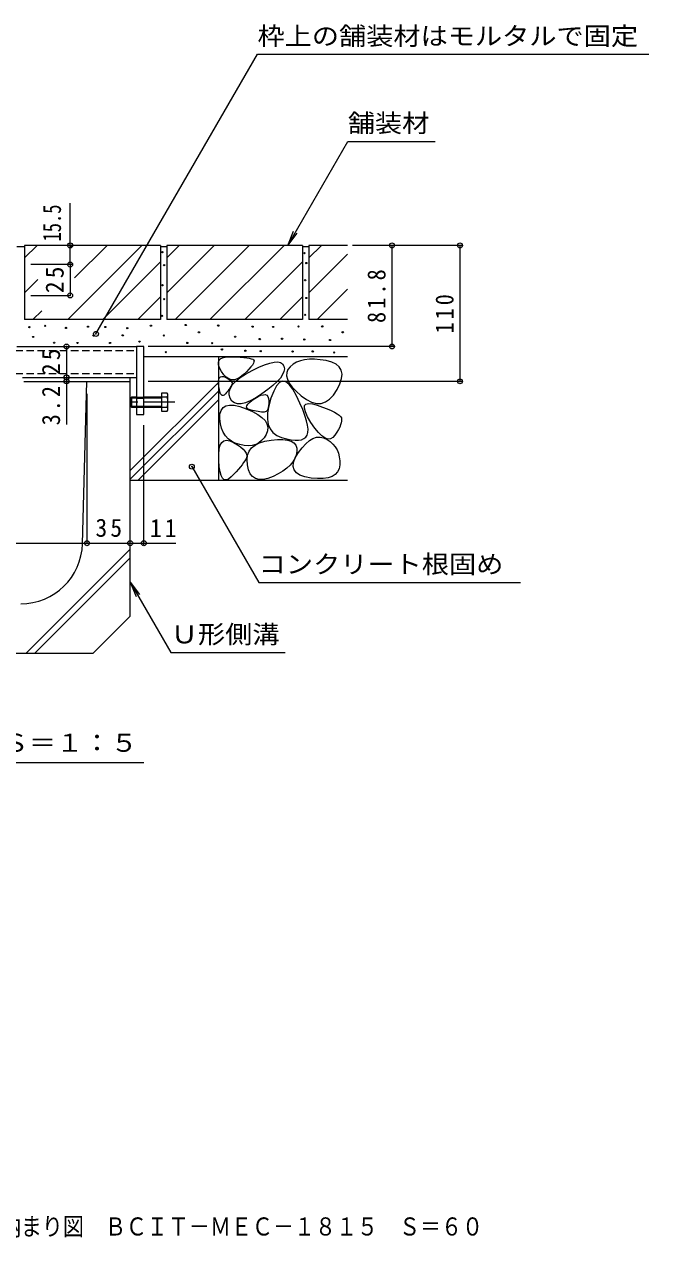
# Model space of a CAD drawing. Units: millimetres at full size, sheet at 1:5; some dimension numbers follow another scale. Extents: x -1311 to 1966, y -1318 to 1367.
# Drawn here: x 742 to 1247, y -1318 to -336 of the extents above; entities that cross this region are included whole.
import ezdxf
from ezdxf.enums import TextEntityAlignment as Align

# ---------------------------------------------------------------- set-up
doc = ezdxf.new("R2010")
doc.units = ezdxf.units.MM
doc.header["$LTSCALE"] = 5
doc.header["$PDMODE"] = 32
doc.header["$PDSIZE"] = 4
doc.linetypes.add('CHAIN1', pattern=[8, 5, -1, 1, -1])
doc.linetypes.add('DASHED1', pattern=[1.8, 1.2, -0.6])
for name, color, linetype, lineweight in [('4-0_通り芯', 7, 'Continuous', 9), ('4-4_文字', 7, 'Continuous', 9), ('4-5_建具', 7, 'Continuous', 9), ('4-E_見え係り', 7, 'Continuous', 9), ('4-F_断熱材', 6, 'Continuous', 5)]:
    doc.layers.add(name, color=color, linetype=linetype, lineweight=lineweight)
doc.layers.add('F-4_F-4ﾚｲﾔ', color=2, linetype='Continuous')
doc.styles.add('ＭＳ ゴシック', font='')
doc.styles.get('ＭＳ ゴシック').set_extended_font_data('MS Gothic')

msp = doc.modelspace()

# ---------------------------------------------------------------- linework, layer by layer
at = {"layer": '4-0_通り芯'}
for p, q in [((735.723, -596.518), (832.523, -596.518)), ((838.523, -596.518), (832.523, -596.518)), ((832.523, -596.518), (832.523, -651.518)), ((740.223, -621.518), (832.523, -621.518)), ((741.523, -624.718), (827.523, -624.718)), ((827.523, -624.718), (827.523, -621.518))]:
    msp.add_line(p, q, dxfattribs=at)
at = {"layer": '4-0_通り芯', "linetype": 'DASHED1'}
for p, q in [((572.523, -599.718), (832.523, -599.718)), ((572.523, -618.318), (832.523, -618.318))]:
    msp.add_line(p, q, dxfattribs=at)
at = {"layer": '4-0_通り芯', "color": 2}
for p, q in [((828.439, -637.518), (827.739, -638.218)), ((828.439, -637.518), (828.439, -645.518)), ((832.523, -637.518), (828.439, -637.518)), ((857.439, -637.518), (838.523, -637.518)), ((857.439, -634.318), (852.739, -634.318)), ((858.039, -647.382), (858.039, -636.182)), ((827.739, -638.218), (827.739, -644.818)), ((832.523, -638.218), (827.739, -638.218)), ((827.739, -644.818), (828.439, -645.518)), ((827.739, -644.818), (832.523, -644.818)), ((828.439, -645.518), (832.523, -645.518)), ((852.739, -638.218), (838.523, -638.218)), ((838.523, -644.818), (852.739, -644.818)), ((838.523, -645.518), (857.439, -645.518))]:
    msp.add_line(p, q, dxfattribs=at)
at = {"layer": '4-0_通り芯', "color": 2, "linetype": 'DASHED1'}
for p, q in [((832.523, -637.518), (838.523, -637.518)), ((832.523, -638.218), (838.523, -638.218)), ((832.523, -644.818), (838.523, -644.818)), ((832.523, -645.518), (838.523, -645.518))]:
    msp.add_line(p, q, dxfattribs=at)
at = {"layer": '4-0_通り芯', "color": 4, "linetype": 'CHAIN1'}
msp.add_line((863.702, -641.518), (826.477, -641.518), dxfattribs=at)
at = {"layer": '4-0_通り芯'}
msp.add_lwpolyline([(832.523, -651.518), (838.523, -651.518), (838.523, -596.518)], dxfattribs=at)
at = {"layer": '4-0_通り芯', "color": 2}
msp.add_lwpolyline([(852.739, -634.318), (852.739, -648.718), (857.439, -648.718)], dxfattribs=at)
for centre, radius, start, end in [((855.664, -635.918), 2.39, 317.9749, 42.0251), ((844.631, -641.518), 13.418, 342.65606, 17.34394), ((855.664, -647.118), 2.39, 317.9749, 42.0251)]:
    msp.add_arc(centre, radius, start, end, dxfattribs=at)
at = {"layer": '4-4_文字'}
for p, q in [((778.867, -514.718), (778.867, -480.432)), ((778.867, -530.218), (778.867, -514.718)), ((1095.804, -514.718), (1007.274, -514.718)), ((1039.273, -514.718), (1039.273, -596.518)), ((1094.304, -514.718), (1094.304, -624.718)), ((780.367, -530.218), (747.023, -530.218)), ((778.867, -530.218), (778.867, -555.218)), ((747.023, -555.218), (778.867, -555.218)), ((775.924, -596.518), (775.924, -621.518)), ((1040.773, -596.518), (842.045, -596.518)), ((775.924, -621.518), (775.924, -624.718)), ((775.924, -624.718), (775.924, -659.735)), ((1095.804, -624.718), (842.045, -624.718)), ((792.523, -634.718), (792.523, -755.707)), ((838.523, -757.207), (838.523, -660.218)), ((612.523, -755.707), (792.523, -755.707)), ((792.523, -755.707), (827.523, -755.707)), ((827.523, -755.707), (864.416, -755.707))]:
    msp.add_line(p, q, dxfattribs=at)
for p in [(778.867, -514.718), (1039.273, -514.718), (1094.304, -514.718), (778.867, -530.218), (778.867, -555.218), (775.924, -596.518), (1039.273, -596.518), (775.924, -621.518), (775.924, -624.718), (1094.304, -624.718), (792.523, -755.707), (827.523, -755.707), (838.523, -755.707)]:
    msp.add_point(p, dxfattribs=at)
at = {"layer": '4-5_建具'}
for p, q in [((799.788, -586.338), (930.454, -360.017)), ((930.454, -360.017), (1247.024, -360.017)), ((954.896, -514.718), (1003.503, -430.529)), ((1003.503, -430.529), (1074.165, -430.529)), ((954.896, -514.718), (959.679, -503.17)), ((954.896, -514.718), (962.505, -504.801)), ((877.367, -693.715), (931.447, -787.383)), ((827.523, -787.294), (860.318, -844.095)), ((827.523, -787.294), (832.307, -798.842)), ((827.523, -787.294), (835.133, -797.211)), ((931.447, -787.383), (1143.232, -787.383)), ((860.318, -844.095), (952.772, -844.095)), ((571.064, -933.229), (838.487, -933.229))]:
    msp.add_line(p, q, dxfattribs=at)
for p in [(799.788, -586.338), (877.367, -693.715)]:
    msp.add_point(p, dxfattribs=at)
at = {"layer": '4-E_見え係り', "color": 2}
for p, q in [((735.723, -515.718), (742.023, -515.718)), ((742.023, -524.866), (752.171, -514.718)), ((742.023, -514.718), (742.023, -574.718)), ((852.023, -514.718), (742.023, -514.718)), ((777.023, -574.718), (837.023, -514.718)), ((778.808, -516.365), (780.455, -514.718)), ((782.496, -540.962), (808.739, -514.718)), ((852.023, -514.718), (852.023, -574.718)), ((852.023, -515.718), (857.023, -515.718)), ((967.023, -514.718), (857.023, -514.718)), ((857.023, -524.866), (867.171, -514.718)), ((857.023, -553.15), (895.455, -514.718)), ((857.023, -514.718), (857.023, -574.718)), ((863.739, -574.718), (923.739, -514.718)), ((892.023, -574.718), (952.023, -514.718)), ((967.023, -514.718), (967.023, -574.718)), ((967.023, -515.718), (972.023, -515.718)), ((972.023, -524.866), (982.171, -514.718)), ((972.023, -514.718), (972.023, -574.718)), ((1003.323, -514.718), (972.023, -514.718)), ((805.308, -574.718), (852.023, -528.003)), ((920.308, -574.718), (967.023, -528.003)), ((972.023, -553.15), (1003.323, -521.85)), ((742.023, -553.15), (752.763, -542.41)), ((833.592, -574.718), (852.023, -556.287)), ((948.592, -574.718), (967.023, -556.287)), ((978.739, -574.718), (1003.323, -550.134)), ((748.739, -574.718), (755.88, -567.578)), ((852.023, -574.718), (742.023, -574.718)), ((967.023, -574.718), (857.023, -574.718)), ((1003.323, -574.718), (972.023, -574.718)), ((838.523, -604.718), (1003.323, -604.718)), ((898.823, -604.718), (898.823, -704.718)), ((827.523, -696.898), (898.823, -625.598)), ((827.523, -703.969), (898.823, -632.669)), ((833.845, -704.718), (898.823, -639.74)), ((827.523, -704.718), (1003.323, -704.718))]:
    msp.add_line(p, q, dxfattribs=at)
for points in [[(927.345, -607.416), (927.67, -608.084), (927.607, -608.985), (927.156, -610.119), (926.318, -611.488), (925.092, -613.089), (923.479, -614.925), (921.478, -616.994), (919.089, -619.296), (916.551, -621.372), (914.1, -622.76), (911.736, -623.462), (909.46, -623.476), (907.272, -622.803), (905.172, -621.442), (903.159, -619.395), (901.233, -616.661), (899.716, -613.782), (898.927, -611.301), (898.866, -609.219), (899.534, -607.535), (900.93, -606.249), (903.055, -605.361), (905.908, -604.872), (909.489, -604.781), (913.221, -604.916), (916.524, -605.107), (919.398, -605.354), (921.844, -605.656), (923.862, -606.013), (925.452, -606.425), (926.613, -606.893)], [(965.795, -636.334), (970.134, -639.501), (974.27, -641.587), (978.204, -642.591), (981.935, -642.514), (985.464, -641.355), (988.79, -639.115), (991.914, -635.793), (994.835, -631.39), (997.164, -626.697), (998.51, -622.507), (998.874, -618.819), (998.255, -615.634), (996.654, -612.951), (994.07, -610.771), (990.504, -609.093), (985.955, -607.918), (981.092, -607.187), (976.58, -606.841), (972.422, -606.881), (968.615, -607.306), (965.162, -608.117), (962.06, -609.313), (959.312, -610.895), (956.915, -612.862), (955.112, -615.119), (954.14, -617.569), (954.002, -620.213), (954.695, -623.05), (956.222, -626.081), (958.58, -629.305), (961.772, -632.723)], [(951.875, -612.334), (952.269, -614.46), (951.914, -616.78), (950.811, -619.296), (948.959, -622.006), (946.359, -624.912), (943.01, -628.012), (938.913, -631.308), (934.067, -634.798), (929.097, -637.993), (924.626, -640.402), (920.655, -642.025), (917.183, -642.862), (914.211, -642.913), (911.738, -642.178), (909.765, -640.657), (908.291, -638.35), (907.499, -635.637), (907.568, -632.896), (908.501, -630.129), (910.295, -627.334), (912.953, -624.513), (916.472, -621.664), (920.855, -618.789), (926.099, -615.886), (931.469, -613.279), (936.224, -611.29), (940.367, -609.919), (943.895, -609.166), (946.811, -609.031), (949.112, -609.514), (950.801, -610.615)], [(909.731, -627.331), (909.376, -628.093), (908.938, -628.905), (908.417, -629.769), (907.813, -630.684), (907.127, -631.65), (906.357, -632.667), (905.505, -633.735), (904.57, -634.854), (903.633, -635.764), (902.773, -636.203), (901.99, -636.171), (901.285, -635.669), (900.657, -634.696), (900.107, -633.252), (899.633, -631.337), (899.238, -628.952), (899.006, -626.541), (899.025, -624.551), (899.294, -622.98), (899.814, -621.83), (900.584, -621.1), (901.605, -620.789), (902.877, -620.899), (904.399, -621.429), (905.923, -622.168), (907.203, -622.907), (908.237, -623.646), (909.026, -624.384), (909.57, -625.122), (909.869, -625.859), (909.923, -626.595)], [(970.604, -668.19), (971.225, -666.087), (971.363, -663.45), (971.015, -660.279), (970.184, -656.574), (968.867, -652.335), (967.067, -647.562), (964.781, -642.255), (962.012, -636.414), (959.054, -631.1), (956.204, -627.375), (953.462, -625.238), (950.828, -624.69), (948.302, -625.73), (945.884, -628.359), (943.574, -632.576), (941.372, -638.382), (939.626, -644.653), (938.687, -650.268), (938.552, -655.225), (939.224, -659.526), (940.7, -663.169), (942.983, -666.156), (946.07, -668.485), (949.964, -670.158), (954.045, -671.303), (957.698, -672.051), (960.921, -672.401), (963.716, -672.354), (966.081, -671.909), (968.018, -671.067), (969.525, -669.827)], [(935.8, -649.623), (934.749, -649.623), (933.597, -649.556), (932.344, -649.422), (930.988, -649.221), (929.531, -648.954), (927.973, -648.62), (926.312, -648.219), (924.55, -647.751), (923.025, -647.17), (922.073, -646.427), (921.696, -645.524), (921.892, -644.459), (922.663, -643.234), (924.008, -641.847), (925.927, -640.3), (928.42, -638.591), (931.029, -637.055), (933.293, -636.025), (935.215, -635.501), (936.793, -635.482), (938.027, -635.969), (938.918, -636.961), (939.465, -638.46), (939.669, -640.464), (939.637, -642.582), (939.475, -644.422), (939.185, -645.984), (938.766, -647.268), (938.218, -648.274), (937.541, -649.002), (936.735, -649.452)], [(937.475, -667.63), (935.776, -670.394), (933.797, -672.661), (931.54, -674.432), (929.003, -675.706), (926.188, -676.484), (923.093, -676.765), (919.72, -676.55), (916.067, -675.838), (912.498, -674.673), (909.374, -673.099), (906.696, -671.115), (904.463, -668.722), (902.676, -665.919), (901.334, -662.707), (900.438, -659.085), (899.987, -655.054), (900.122, -651.219), (900.983, -648.187), (902.57, -645.957), (904.883, -644.53), (907.922, -643.905), (911.687, -644.083), (916.178, -645.063), (921.395, -646.846), (926.529, -649.082), (930.77, -651.421), (934.119, -653.864), (936.575, -656.41), (938.139, -659.06), (938.81, -661.813), (938.589, -664.67)], [(998.346, -654.347), (998.569, -655.49), (998.542, -656.805), (998.266, -658.29), (997.74, -659.947), (996.965, -661.775), (995.94, -663.774), (994.666, -665.944), (993.142, -668.285), (991.396, -670.247), (989.453, -671.277), (987.315, -671.376), (984.981, -670.545), (982.45, -668.782), (979.724, -666.088), (976.802, -662.463), (973.684, -657.907), (970.952, -653.296), (969.186, -649.504), (968.386, -646.532), (968.554, -644.38), (969.687, -643.047), (971.788, -642.535), (974.855, -642.842), (978.889, -643.969), (983.145, -645.476), (986.88, -646.923), (990.094, -648.31), (992.787, -649.638), (994.959, -650.905), (996.609, -652.112), (997.738, -653.26)], [(921.192, -687.378), (920.316, -688.893), (919.259, -690.5), (918.021, -692.198), (916.602, -693.987), (915.002, -695.867), (913.221, -697.838), (911.259, -699.901), (909.115, -702.055), (907.005, -703.772), (905.14, -704.527), (903.521, -704.319), (902.149, -703.148), (901.022, -701.014), (900.142, -697.918), (899.508, -693.858), (899.119, -688.836), (899.076, -683.791), (899.476, -679.663), (900.32, -676.453), (901.608, -674.16), (903.34, -672.784), (905.515, -672.325), (908.134, -672.784), (911.196, -674.16), (914.226, -675.971), (916.748, -677.738), (918.76, -679.458), (920.264, -681.133), (921.259, -682.763), (921.746, -684.347), (921.723, -685.885)], [(962.283, -681.47), (961.7, -684.42), (960.596, -687.247), (958.971, -689.952), (956.825, -692.535), (954.158, -694.995), (950.969, -697.334), (947.26, -699.55), (943.029, -701.644), (938.776, -703.277), (934.998, -704.111), (931.694, -704.146), (928.866, -703.383), (926.513, -701.821), (924.636, -699.459), (923.233, -696.299), (922.305, -692.34), (922.002, -688.211), (922.474, -684.542), (923.719, -681.331), (925.739, -678.58), (928.532, -676.288), (932.101, -674.455), (936.443, -673.081), (941.559, -672.167), (946.699, -671.713), (951.11, -671.721), (954.793, -672.191), (957.747, -673.123), (959.974, -674.517), (961.472, -676.372), (962.242, -678.69)], [(996.995, -692.206), (996.444, -695.367), (995.222, -698.008), (993.33, -700.131), (990.767, -701.734), (987.534, -702.819), (983.63, -703.384), (979.056, -703.431), (973.811, -702.958), (968.768, -701.997), (964.799, -700.576), (961.904, -698.697), (960.083, -696.358), (959.336, -693.561), (959.663, -690.304), (961.064, -686.589), (963.539, -682.414), (966.537, -678.393), (969.506, -675.136), (972.447, -672.645), (975.359, -670.918), (978.243, -669.957), (981.098, -669.76), (983.925, -670.329), (986.723, -671.662), (989.32, -673.485), (991.541, -675.52), (993.388, -677.769), (994.859, -680.23), (995.956, -682.905), (996.677, -685.792), (997.024, -688.893)]]:
    msp.add_lwpolyline(points, close=True, dxfattribs=at)
at = {"layer": '4-E_見え係り'}
for centre in [(853.488, -520.17), (854.914, -530.652), (968.459, -520.955), (969.956, -529.012), (853.631, -546.981), (969.029, -542.917), (854.986, -558.176), (970.027, -557.249), (844.254, -579.661), (853.375, -571.73), (872.402, -579.126), (898.709, -579.607), (969.029, -570.868), (745.913, -580.833), (748.955, -588.819), (758.7, -579.787), (775.534, -581.506), (793.356, -580.503), (797.848, -587.669), (807.367, -580.717), (821.437, -587.504), (825.145, -581.657), (854.736, -587.576), (883.098, -585.044), (912.4, -588.592), (926.518, -580.463), (943.203, -580.704), (963.632, -580.383), (982.884, -580.276), (999.463, -584.982), (765.926, -593.43), (784.799, -593.659), (811.218, -593.659), (834.985, -592.567), (873.685, -593.601), (893.793, -593.815), (901.704, -598.86), (932.294, -590.517), (950.369, -590.223), (968.338, -590.865), (989.195, -591.292), (856.343, -601.058), (920.635, -599.929), (933.042, -600.277), (958.926, -600.598), (975.183, -600.491), (992.511, -601.346)]:
    msp.add_circle(centre, 0.5, dxfattribs=at)
at = {"layer": '4-F_断熱材'}
for p, q in [((788.874, -756.107), (792.523, -624.718)), ((792.523, -624.718), (827.523, -624.718)), ((827.523, -814.718), (827.523, -624.718)), ((743.339, -844.718), (827.523, -760.534)), ((750.41, -844.718), (827.523, -767.605)), ((797.523, -844.718), (827.523, -814.718)), ((607.523, -844.718), (797.523, -844.718))]:
    msp.add_line(p, q, dxfattribs=at)
msp.add_arc((738.893, -754.718), 50, 270, 358.40886, dxfattribs=at)

# ---------------------------------------------------------------- texts
at = {"layer": '4-4_文字', "color": 2, "style": 'ＭＳ ゴシック', "width": 0.75}
msp.add_text('15.5', height=14.66, rotation=90, dxfattribs=at).set_placement((775.867, -511.567), align=Align.BOTTOM_LEFT)
at = {"layer": '4-4_文字', "color": 2, "char_height": 14.66, "attachment_point": 7, "rotation": 90, "style": 'ＭＳ ゴシック'}
for s, insert in [('\\T1.27;\\W0.95;25', (773.867, -553.343)), ('\\T1.28;\\W0.9;81.8', (1034.273, -577.493)), ('\\T1.27;\\W0.9;110', (1089.304, -585.968)), ('\\T1.27;\\W0.95;25', (770.924, -619.643)), ('\\T1.27;\\W0.9;3.2', (770.924, -660.281))]:
    msp.add_mtext(s, dxfattribs=dict(at, insert=insert))
at = {"layer": '4-4_文字', "color": 2, "char_height": 14.66, "attachment_point": 7, "style": 'ＭＳ ゴシック'}
for s, insert in [('\\T1.27;\\W0.95;35', (799.398, -750.707)), ('\\T1.27;\\W0.95;11', (843.438, -750.707))]:
    msp.add_mtext(s, dxfattribs=dict(at, insert=insert))
at = {"layer": '4-5_建具', "color": 2, "style": 'ＭＳ ゴシック', "width": 1.1}
for s, p in [('枠上の舗装材はモルタルで固定', (930.454, -357.017)), ('舗装材', (1003.503, -427.529)), ('コンクリート根固め', (931.447, -784.383)), ('Ｕ形側溝', (860.318, -841.095)), ('Ｂ－Ｂ断面図\u3000Ｓ＝１：５', (569.644, -928.842))]:
    msp.add_text(s, height=14.66, dxfattribs=at).set_placement(p, align=Align.BOTTOM_LEFT)
at = {"layer": 'F-4_F-4ﾚｲﾔ', "style": 'ＭＳ ゴシック', "width": 0.85}
msp.add_text('センタースリット\u3000現場切断用スチール製枠\u3000納まり図\u3000ＢＣＩＴ－ＭＥＣ－１８１５\u3000Ｓ＝６０', height=14.66, dxfattribs=at).set_placement((365.106, -1320.223), align=Align.BOTTOM_LEFT)

doc.saveas('drawing.dxf')
